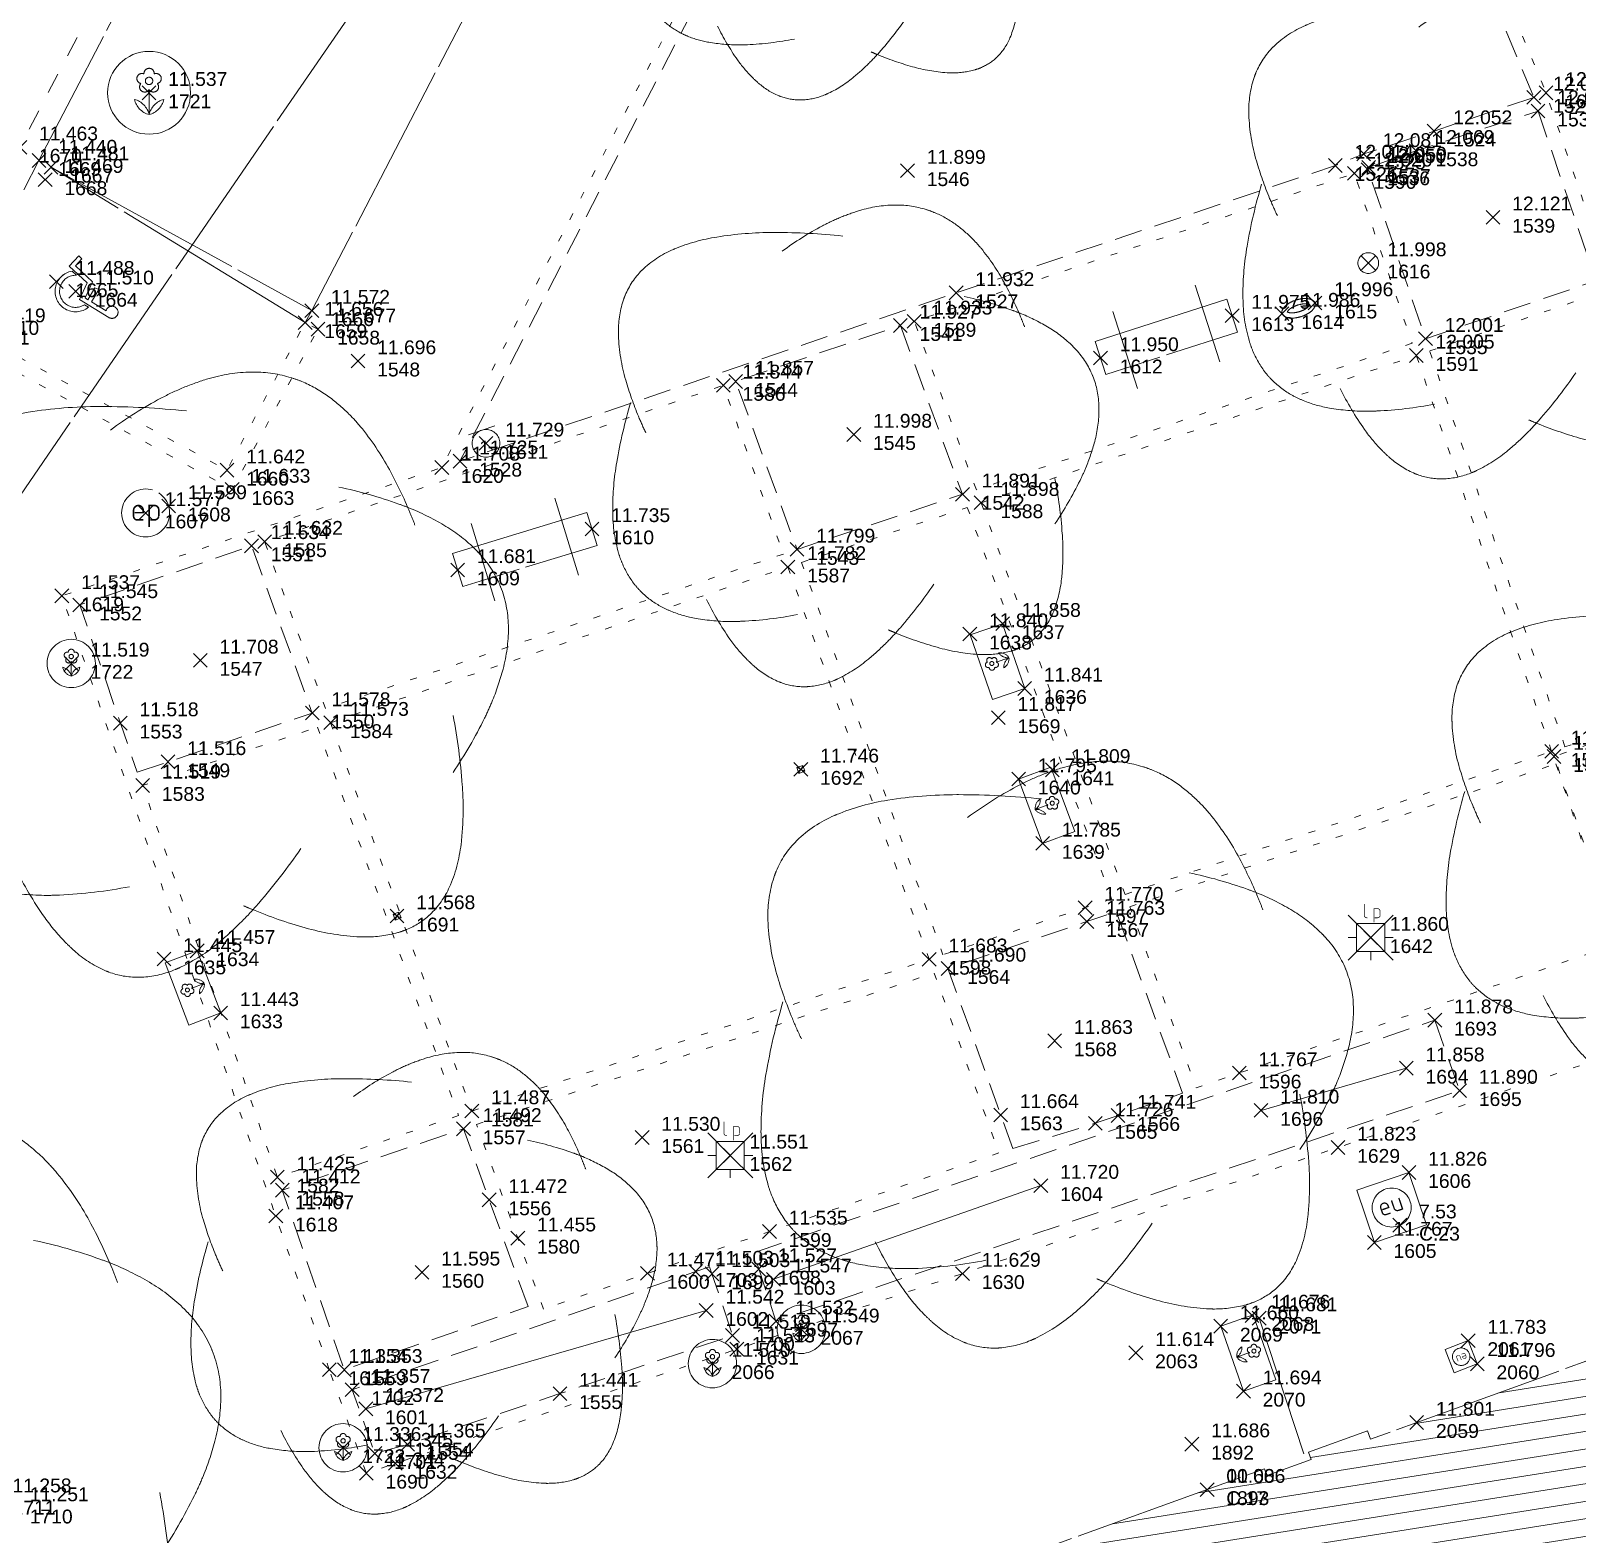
# Model space of a CAD drawing. Header units: metres. Extents: x 1223562 to 1223801, y 7191360 to 7191620.
# Drawn here: x 1223747.97 to 1223770.35, y 7191484.27 to 7191506.03 of the extents above; entities that cross this region are included whole.
import ezdxf

# ---------------------------------------------------------------- set-up
doc = ezdxf.new("R2010")
doc.units = ezdxf.units.M
doc.header["$PDMODE"] = 3
doc.header["$PDSIZE"] = 0.1
for name, pattern in [('LL_0822', [2.5, 2.5, 0]), ('LL_0824', [0.35, 0.1, -0.25]), ('LL_0829', [0.6, 0.3, -0.3]), ('Rec_Continu', [2.5, 2.5, 0]), ('RL_1105', [2.5, 2.5, 0]), ('Socle_Continu', [2.5, 2.5, 0]), ('TL_1182', [0.6, 0.4, -0.2]), ('Topo_Continu', [2.5, 2.5, 0]), ('YL_2901', [2.5, 2.5, 0])]:
    doc.linetypes.add(name, pattern=pattern)
for name, color, linetype, lineweight in [('BATIH_SCS', 201, 'Socle_Continu', 13), ('CLOTU_SCS', 212, 'Socle_Continu', 13), ('ECPUB_SCS', 30, 'Socle_Continu', 13), ('JARDI_SCS', 82, 'Socle_Continu', 13), ('MARQU_PSS', 7, 'Socle_Continu', 13), ('MOBUR_PSS', 251, 'Socle_Continu', 13), ('MOBUR_SCS', 251, 'Socle_Continu', 13), ('SIGNV_SCS', 20, 'Socle_Continu', 13), ('SIGTA_SCI', 7, 'Socle_Continu', 13), ('SIGTM_SCI', 1, 'Socle_Continu', 13), ('SIGTO_SCI', 255, 'Socle_Continu', 13), ('VOIRI_SCS', 7, 'Socle_Continu', 13)]:
    doc.layers.add(name, color=color, linetype=linetype, lineweight=lineweight)
for name, color, linetype, lineweight, true_color in [('BATIM_SCS', 7, 'Socle_Continu', 13, 0xdf7fff), ('EAUPL_SCS', 5, 'Socle_Continu', 13, 0x0000ff), ('EAUUS_SCS', 7, 'Socle_Continu', 13, 0x7f3f00), ('SIGTS_PSS', 7, 'Socle_Continu', 13, 0x9966cc)]:
    doc.layers.add(name, color=color, linetype=linetype, lineweight=lineweight, true_color=true_color)
doc.styles.get("Standard").update_dxf_attribs({"font": 'arial.ttf'})
doc.styles.add('Style_1', font='WINGDNG2.TTF')
doc.linetypes.add('SL_1143', pattern='A,0.5,0,["¢",Style_1,S=0.1,R=0,X=0.2,Y=-0.065],0.5', length=1)
doc.linetypes.add('TL_1183', pattern='A,0.5,-0.05,["ù",Style_1,S=0.254,R=180,X=0,Y=0.254],0,["ù",Style_1,S=0.254,R=0,X=-0.1,Y=-0.254]', length=0.55)

# ---------------------------------------------------------------- blocks, each defined once
blk = doc.blocks.new('TP_1203')
at = {"layer": 'JARDI_SCS', "linetype": 'Socle_Continu'}
for points in [[(0.3171, 0.1998, 0.007667), (0.3097, 0.2185, 0.026874), (0.2793, 0.282, 0.047786), (0.2363, 0.3458, 0.023985), (0.2196, 0.3641, 0.040407), (0.1879, 0.391, 0.05708), (0.1498, 0.4122, 0.021505), (0.1343, 0.4178, 0.075257), (0.0789, 0.4262, 0.004647), (0.0754, 0.4262, 0.067031), (0.0113, 0.4161, 0.025669), (-0.025, 0.4032, 0.024468), (-0.0582, 0.3875, 0.036292), (-0.1329, 0.3405)], [(-0.0204, 0.3686, 0.026081), (-0.1467, 0.3752, 0.000498), (-0.1491, 0.3752, 0.000061), (-0.1493, 0.3752, 0.039737), (-0.2542, 0.3668, 0.05935), (-0.3324, 0.3448, 0.002412), (-0.3355, 0.3435, 0.092506), (-0.393, 0.3053, 0.000753), (-0.3933, 0.305, 0.098491), (-0.4244, 0.2585, 0.011844), (-0.4269, 0.2521, 0.083514), (-0.4371, 0.1912, 0.009601), (-0.437, 0.184, 0.062383), (-0.4234, 0.101, 0.027233), (-0.3998, 0.0339, 0.012932), (-0.386, 0.003)], [(0.3734, -0.1657, 0.034341), (0.42, -0.0853, 0.016386), (0.4306, -0.0619, 0.033024), (0.4472, -0.0128, 0.065516), (0.4552, 0.0476, 0.004498), (0.4551, 0.0518, 0.088708), (0.4437, 0.1085, 0.001985), (0.4432, 0.1097, 0.087204), (0.4129, 0.1572, 0.010127), (0.4065, 0.1639, 0.060799), (0.3628, 0.1981, 0.037701), (0.3113, 0.2242, 0.012492), (0.2934, 0.231, 0.034867), (0.2046, 0.2561)], [(-0.4141, 0.0593, 0.030688), (-0.4401, -0.0515, 0.042762), (-0.4476, -0.1391, 0.002681), (-0.4475, -0.1447, 0.068057), (-0.4366, -0.2203, 0.027564), (-0.4302, -0.2384, 0.0661), (-0.4071, -0.2783, 0.02929), (-0.3949, -0.292, 0.071575), (-0.3592, -0.3187, 0.024959), (-0.3395, -0.3281, 0.055555), (-0.2929, -0.3415, 0.042997), (-0.2266, -0.3473, 0.011964), (-0.2081, -0.3468, 0.03671), (-0.1048, -0.3345)], [(0.064, -0.3627, 0.004702), (0.0762, -0.3679, 0.029397), (0.1549, -0.3952, 0.053456), (0.231, -0.4084, 0.017025), (0.2434, -0.4088, 0.067312), (0.292, -0.4022, 0.029038), (0.3048, -0.3978, 0.085197), (0.3382, -0.3767, 0.008842), (0.3415, -0.3736, 0.097758), (0.3694, -0.3319, 0.000163), (0.3695, -0.3318, 0.072483), (0.3857, -0.2677, 0.026786), (0.3883, -0.2187, 0.018833), (0.387, -0.1842, 0.02958), (0.3734, -0.0814)], [(-0.2735, -0.3064, 0.039486), (-0.23, -0.3798, 0.04359), (-0.1978, -0.4182, 0.016585), (-0.1839, -0.4312, 0.081902), (-0.1391, -0.4591, 0.006579), (-0.1351, -0.4607, 0.089308), (-0.0921, -0.4684, 0.016983), (-0.0837, -0.4681, 0.078527), (-0.037, -0.4569, 0.013117), (-0.0296, -0.4536, 0.063228), (0.0271, -0.4171, 0.02257), (0.0606, -0.3865, 0.018838), (0.0864, -0.3587, 0.027877), (0.1484, -0.2782)]]:
    blk.add_lwpolyline(points, format="xyb", dxfattribs=at)
at = {"layer": 'JARDI_SCS', "linetype": 'Socle_Continu', "flags": 9}
for tag, p in [('ID', (0.8891, 0.2461)), ('NATURE', (0.8891, -0.0752)), ('FAMILLE', (0.8891, -0.3964)), ('CALQUE', (0.8891, -0.7177)), ('PCRS', (0.8891, -1.039))]:
    blk.add_attdef(tag, p, '', height=0.2, dxfattribs=at)
blk = doc.blocks.new('YP_1521')
at = {"layer": 'SIGTO_SCI', "color": 7, "linetype": 'Socle_Continu'}
blk.add_point((0, 0), dxfattribs=at)
at = {"layer": 'SIGTA_SCI', "linetype": 'Socle_Continu'}
blk.add_attdef('ALT', (0.278, 0.099), '', height=0.2, dxfattribs=at)
at = {"layer": 'SIGTA_SCI', "linetype": 'Socle_Continu', "flags": 9}
blk.add_attdef('CALQUE_ALT', (1.69, -1.18), '', height=0.2, dxfattribs=at)
at = {"layer": 'SIGTM_SCI', "linetype": 'Socle_Continu'}
blk.add_attdef('MAT', (0.278, -0.223), '', height=0.2, dxfattribs=at)
at = {"layer": 'SIGTM_SCI', "linetype": 'Socle_Continu', "flags": 9}
blk.add_attdef('CALQUE_MAT', (1.69, -1.501), '', height=0.2, dxfattribs=at)
at = {"layer": 'SIGTO_SCI', "linetype": 'Socle_Continu', "flags": 9}
for tag, p in [('ID', (1.69, 0.105)), ('NATURE', (1.69, -0.216)), ('FAMILLE', (1.69, -0.538)), ('CALQUE', (1.69, -0.859)), ('PCRS', (1.69, -1.823))]:
    blk.add_attdef(tag, p, '', height=0.2, dxfattribs=at)
blk = doc.blocks.new('GP_0481')
at = {"layer": 'ECPUB_SCS', "linetype": 'Socle_Continu'}
for p, q in [((-0.325, 0.325), (0, 0)), ((0, 0), (0.325, 0.325)), ((0, 0), (-0.325, -0.325)), ((-0.203, 0), (-0.325, 0)), ((0.203, 0.203), (-0.203, 0.203)), ((-0.203, 0.203), (-0.203, -0.203)), ((0.325, -0.325), (0, 0)), ((0.203, 0.203), (0.203, -0.203)), ((0.203, 0), (0.325, 0)), ((-0.203, -0.203), (0.203, -0.203)), ((0, -0.203), (0, -0.325))]:
    blk.add_line(p, q, dxfattribs=at)
at = {"layer": 'ECPUB_SCS', "linetype": 'Socle_Continu', "const_width": 0.01, "flags": 128}
for points in [[(-0.092, 0.487), (-0.092, 0.321, 0.378783), (-0.059, 0.287), (-0.048, 0.287)], [(0.048, 0.22), (0.048, 0.42), (0.098, 0.42, -0.410802), (0.137, 0.381), (0.137, 0.323, -0.396178), (0.098, 0.287), (0.059, 0.287)]]:
    blk.add_lwpolyline(points, format="xyb", dxfattribs=at)
at = {"layer": 'ECPUB_SCS', "linetype": 'Socle_Continu', "flags": 9}
for tag, p in [('ID', (0.722, 0.587)), ('NATURE', (0.722, 0.266)), ('FAMILLE', (0.722, -0.055)), ('CALQUE', (0.722, -0.377)), ('PCRS', (0.722, -0.698))]:
    blk.add_attdef(tag, p, '', height=0.2, dxfattribs=at)
blk = doc.blocks.new('CP_0163')
at = {"layer": 'EAUUS_SCS', "linetype": 'Socle_Continu'}
blk.add_lwpolyline([(0, 0), (1, 0), (1, 1), (0, 1)], close=True, dxfattribs=at)
at = {"layer": 'EAUUS_SCS', "linetype": 'Socle_Continu', "const_width": 0.0235, "flags": 128}
for points in [[(0.45, 0.412), (0.362, 0.412, -0.405328), (0.31, 0.465), (0.31, 0.553, -0.999132), (0.45, 0.553), (0.45, 0.518), (0.327, 0.518)], [(0.538, 0.624), (0.538, 0.474, 0.410802), (0.6, 0.412), (0.679, 0.412), (0.679, 0.624)]]:
    blk.add_lwpolyline(points, format="xyb", dxfattribs=at)
at = {"layer": 'EAUUS_SCS', "linetype": 'Socle_Continu'}
blk.add_circle((0.5, 0.5), 0.353, dxfattribs=at)
at = {"layer": 'EAUUS_SCS', "linetype": 'Socle_Continu', "flags": 9}
for tag, p in [('ID', (1.381, 1.06)), ('NATURE', (1.381, 0.739)), ('FAMILLE', (1.381, 0.417)), ('CALQUE', (1.381, 0.096)), ('PCRS', (1.381, -0.225)), ('TYPE', (1.381, -0.546))]:
    blk.add_attdef(tag, p, '', height=0.2, dxfattribs=at)
blk = doc.blocks.new('BP_0081')
at = {"layer": 'EAUPL_SCS', "linetype": 'Socle_Continu', "const_width": 0.0333, "flags": 128}
for points in [[(-0.051, -0.144), (-0.176, -0.144, -0.424), (-0.251, -0.069), (-0.251, 0.056, -0.997785), (-0.051, 0.056), (-0.051, 0.006), (-0.226, 0.006)], [(0.073, -0.295), (0.073, 0.156), (0.186, 0.156, -0.410802), (0.273, 0.068), (0.273, -0.062, -0.396178), (0.186, -0.144), (0.098, -0.144)]]:
    blk.add_lwpolyline(points, format="xyb", dxfattribs=at)
at = {"layer": 'EAUPL_SCS', "linetype": 'Socle_Continu'}
blk.add_circle((0, 0), 0.5, dxfattribs=at)
at = {"layer": 'EAUPL_SCS', "linetype": 'Socle_Continu', "flags": 9}
for tag, p in [('ID', (0.931, 0.67)), ('NATURE', (0.931, 0.348)), ('FAMILLE', (0.931, 0.027)), ('CALQUE', (0.931, -0.294)), ('PCRS', (0.931, -0.615)), ('TYPE', (0.931, -0.937))]:
    blk.add_attdef(tag, p, '', height=0.2, dxfattribs=at)
blk = doc.blocks.new('NP_0921')
at = {"layer": 'MOBUR_SCS', "linetype": 'Socle_Continu', "flags": 128}
for points in [[(0.188, -0.438), (0.188, 0.438)], [(0.812, -0.438), (0.812, 0.438)]]:
    blk.add_lwpolyline(points, dxfattribs=at)
blk.add_lwpolyline([(0, -0.188), (0, 0.188), (1, 0.188), (1, -0.188)], close=True, dxfattribs=at)
at = {"layer": 'MOBUR_SCS', "linetype": 'Socle_Continu', "flags": 9}
for tag, p in [('ID', (1.387, 0.588)), ('NATURE', (1.387, 0.266)), ('FAMILLE', (1.387, -0.055)), ('CALQUE', (1.387, -0.376)), ('PCRS', (1.387, -0.697))]:
    blk.add_attdef(tag, p, '', height=0.2, dxfattribs=at)
blk = doc.blocks.new('HP_0569')
at = {"layer": 'SIGNV_SCS', "linetype": 'Socle_Continu'}
blk.add_line((-0.2, -0.2), (0.2, -0.2), dxfattribs=at)
blk.add_circle((0, 0), 0.2, dxfattribs=at)
at = {"layer": 'SIGNV_SCS', "linetype": 'Socle_Continu', "flags": 9}
for tag, p in [('ID', (0.713, 0.595)), ('NATURE', (0.713, 0.273)), ('FAMILLE', (0.713, -0.048)), ('CALQUE', (0.713, -0.369)), ('PCRS', (0.713, -0.69))]:
    blk.add_attdef(tag, p, '', height=0.2, dxfattribs=at)
blk = doc.blocks.new('NP_2604')
at = {"layer": 'MOBUR_PSS', "linetype": 'Topo_Continu'}
for points in [[(0, 0, 0.174705), (0.031, -0.085, 0.104203), (0.146, -0.177, 0.064948), (0.298, -0.229, 0.051099), (0.5, -0.25, 0.051099), (0.702, -0.229, 0.064948), (0.854, -0.177, 0.104203), (0.969, -0.085, 0.174705), (1, 0, 0.174705), (0.969, 0.085, 0.104203), (0.854, 0.177, 0.064948), (0.702, 0.229, 0.051099), (0.5, 0.25, 0.051099), (0.298, 0.229, 0.064948), (0.146, 0.177, 0.104203), (0.031, 0.085, 0.174705)], [(0.159, 0, 0.083919), (0.214, -0.041, 0.064948), (0.329, -0.08, 0.051099), (0.5, -0.098, 0.051099), (0.671, -0.08, 0.064948), (0.786, -0.041, 0.083918), (0.841, 0, 0.083918), (0.786, 0.041, 0.064948), (0.671, 0.08, 0.051099), (0.5, 0.098, 0.051099), (0.329, 0.08, 0.064948), (0.214, 0.041, 0.083918)]]:
    blk.add_lwpolyline(points, format="xyb", close=True, dxfattribs=at)
at = {"layer": 'MOBUR_PSS', "linetype": 'Topo_Continu', "flags": 9}
for tag, p in [('ID', (1.535, 0.463)), ('NATURE', (1.535, 0.142)), ('FAMILLE', (1.535, -0.18)), ('CALQUE', (1.535, -0.501))]:
    blk.add_attdef(tag, p, '', height=0.2, dxfattribs=at)
at = {"layer": 'MOBUR_PSS', "linetype": 'Socle_Continu', "flags": 9}
blk.add_attdef('PCRS', (1.535, -0.822), '', height=0.2, dxfattribs=at)
blk = doc.blocks.new('RP_1125')
at = {"layer": 'BATIM_SCS', "linetype": 'Socle_Continu'}
blk.add_circle((0, 0), 0.25, dxfattribs=at)
at = {"layer": 'BATIM_SCS', "linetype": 'Socle_Continu', "flags": 9}
for tag, p in [('ID', (0.772, 0.405)), ('NATURE', (0.772, 0.084)), ('CALQUE', (0.772, -0.559)), ('FAMILLE', (0.772, -0.237)), ('PCRS', (0.772, -0.88))]:
    blk.add_attdef(tag, p, '', height=0.2, dxfattribs=at)
blk = doc.blocks.new('MP_2584')
at = {"layer": 'MARQU_PSS', "linetype": 'Topo_Continu'}
blk.add_lwpolyline([(-0.011, 0.523), (-0.011, 0.278), (0.196, 0.274), (0.189, 0.211), (-0.011, 0.215), (-0.011, 0.167), (0.245, 0.138), (0.312, -0.193), (0.448, -0.165), (0.461, -0.227), (0.262, -0.267), (0.192, 0.08), (-0.074, 0.11), (-0.074, 0.608, -3.014961), (-0.011, 0.523)], format="xyb", dxfattribs=at)
blk.add_lwpolyline([(0.222, -0.196), (0.205, -0.109, -1.381984), (-0.1, 0.21), (-0.1, 0.279, 1.290671)], format="xyb", close=True, dxfattribs=at)
at = {"layer": 'MARQU_PSS', "linetype": 'Topo_Continu', "flags": 9}
for tag, p in [('ID', (0.728, 0.459)), ('NATURE', (0.728, 0.138))]:
    blk.add_attdef(tag, p, '', height=0.2, dxfattribs=at)
at = {"layer": 'MARQU_PSS', "linetype": 'Rec_Continu', "flags": 9}
for tag, p in [('FAMILLE', (0.728, -0.184)), ('CALQUE', (0.728, -0.505)), ('PCRS', (0.728, -0.826))]:
    blk.add_attdef(tag, p, '', height=0.2, dxfattribs=at)
blk = doc.blocks.new('LP_0841')
at = {"layer": 'VOIRI_SCS', "linetype": 'Socle_Continu', "flags": 128}
blk.add_lwpolyline([(0, 0), (0, 0.5), (1, 0)], dxfattribs=at)
at = {"layer": 'VOIRI_SCS', "linetype": 'Socle_Continu', "flags": 9}
for tag, p in [('ID', (1.4277, 0.5478)), ('NATURE', (1.4277, 0.2265)), ('FAMILLE', (1.4277, -0.0947)), ('CALQUE', (1.4277, -0.416)), ('PCRS', (1.4277, -0.7373))]:
    blk.add_attdef(tag, p, '', height=0.2, dxfattribs=at)
blk = doc.blocks.new('NP_2606')
at = {"layer": 'MOBUR_PSS', "linetype": 'Topo_Continu'}
blk.add_lwpolyline([(0, 0), (0.6, 0), (0.6, 0.3), (0, 0.3)], close=True, dxfattribs=at)
at = {"layer": 'MOBUR_PSS', "linetype": 'Socle_Continu', "flags": 128}
blk.add_lwpolyline([(0.3, 0.161, 1.082498), (0.339, 0.189, 1.082498), (0.324, 0.235, 1.082498), (0.276, 0.235, 1.082498), (0.261, 0.189, 1.082498), (0.3, 0.161), (0.3, 0.043)], format="xyb", dxfattribs=at)
for points in [[(0.23, 0.115, 0.278028), (0.3, 0.043, 0.278028)], [(0.3, 0.043, 0.278028), (0.37, 0.115, 0.278028)]]:
    blk.add_lwpolyline(points, format="xyb", close=True, dxfattribs=at)
at = {"layer": 'MOBUR_PSS', "linetype": 'Socle_Continu'}
blk.add_circle((0.3, 0.202), 0.0177, dxfattribs=at)
at = {"layer": 'MOBUR_PSS', "linetype": 'Topo_Continu', "flags": 9}
for tag, p in [('ID', (1.452, 0.408)), ('NATURE', (1.452, 0.087)), ('FAMILLE', (1.452, -0.234)), ('CALQUE', (1.452, -0.556))]:
    blk.add_attdef(tag, p, '', height=0.2, dxfattribs=at)
at = {"layer": 'MOBUR_PSS', "linetype": 'Socle_Continu', "flags": 9}
blk.add_attdef('PCRS', (1.452, -0.877), '', height=0.2, dxfattribs=at)
blk = doc.blocks.new('NP_2601')
at = {"layer": 'MOBUR_PSS', "linetype": 'Topo_Continu'}
for p, q in [((-0.1, 0.1), (0.1, -0.1)), ((0.1, 0.1), (-0.1, -0.1))]:
    blk.add_line(p, q, dxfattribs=at)
blk.add_lwpolyline([(-0.1, 0.1), (0.1, 0.1), (0.1, -0.1), (-0.1, -0.1)], close=True, dxfattribs=at)
for tag, p, flags in [('ID', (0.587, 0.389), 9), ('NATURE', (0.587, 0.068), 9), ('CALQUE', (0.587, -0.574), 9), ('FAMILLE', (0.587, -0.253), 9), ('HAUTEUR', (0.587, -0.896), 1)]:
    blk.add_attdef(tag, p, '', height=0.2, dxfattribs=dict(at, flags=flags))
at = {"layer": 'MOBUR_PSS', "linetype": 'Socle_Continu', "flags": 9}
blk.add_attdef('PCRS', (0.587, -1.217), '', height=0.2, dxfattribs=at)
blk = doc.blocks.new('NP_2607')
at = {"layer": 'MOBUR_PSS', "linetype": 'Socle_Continu', "flags": 128}
blk.add_lwpolyline([(0, 0.023, 1.082498), (0.06, 0.067, 1.082498), (0.037, 0.137, 1.082498), (-0.037, 0.137, 1.082498), (-0.06, 0.067, 1.082498), (0, 0.023), (0, -0.158)], format="xyb", dxfattribs=at)
for points in [[(-0.106, -0.048, 0.278028), (0, -0.158, 0.278028)], [(0, -0.158, 0.278028), (0.107, -0.048, 0.278028)]]:
    blk.add_lwpolyline(points, format="xyb", close=True, dxfattribs=at)
at = {"layer": 'MOBUR_PSS', "linetype": 'Topo_Continu'}
blk.add_circle((0, 0), 0.3, dxfattribs=at)
at = {"layer": 'MOBUR_PSS', "linetype": 'Socle_Continu'}
blk.add_circle((0, 0.086), 0.027, dxfattribs=at)
at = {"layer": 'MOBUR_PSS', "linetype": 'Topo_Continu', "flags": 9}
for tag, p in [('ID', (1.099, 0.147)), ('NATURE', (1.099, -0.175)), ('FAMILLE', (1.099, -0.496)), ('CALQUE', (1.099, -0.817))]:
    blk.add_attdef(tag, p, '', height=0.2, dxfattribs=at)
at = {"layer": 'MOBUR_PSS', "linetype": 'Socle_Continu', "flags": 9}
blk.add_attdef('PCRS', (1.099, -1.138), '', height=0.2, dxfattribs=at)

msp = doc.modelspace()

# ---------------------------------------------------------------- hatches: boundary and pattern name
at = {"layer": 'BATIH_SCS', "linetype": 'Socle_Continu'}
h = msp.add_hatch(dxfattribs=at)
h.set_pattern_fill('RL_1107', color=256, angle=324, pattern_type=2)
h.set_pattern_definition([(9, (0, 0), (-0.03910861626, 0.246922085149), [])])
h.paths.add_polyline_path([(1223734.774, 7191458.11), (1223737.57, 7191460.468), (1223738.179, 7191460.991), (1223741.047, 7191463.032), (1223741.806, 7191463.43), (1223744.902, 7191465.188), (1223746.432, 7191466.015), (1223746.502, 7191466.045), (1223747.824, 7191466.636), (1223750.884, 7191468.054), (1223748.434, 7191474.756), (1223748.165, 7191475.484), (1223748.281, 7191475.526), (1223751.777, 7191476.792), (1223754.931, 7191477.924), (1223754.885, 7191478.05), (1223760.818, 7191480.183), (1223761.947, 7191480.614), (1223764.032, 7191481.369), (1223764.066, 7191481.273), (1223765.561, 7191481.815), (1223769.056, 7191483.061), (1223773.425, 7191484.644), (1223774.643, 7191485.075), (1223778.453, 7191486.464), (1223777.426, 7191489.283), (1223773.629, 7191487.899), (1223772.414, 7191487.469), (1223768.034, 7191485.881), (1223767.366, 7191485.639), (1223767.322, 7191485.761), (1223766.466, 7191485.451), (1223766.504, 7191485.348), (1223765.864, 7191485.116), (1223765.83, 7191485.21), (1223764.999, 7191484.909), (1223760.9, 7191483.426), (1223759.774, 7191482.996), (1223753.801, 7191480.848), (1223751.033, 7191479.829), (1223751.071, 7191479.726), (1223750.957, 7191479.685), (1223750.9, 7191479.842), (1223750.782, 7191479.8), (1223749.847, 7191479.464), (1223749.904, 7191479.304), (1223749.94, 7191479.205), (1223749.904, 7191479.304), (1223747.263, 7191478.348), (1223744.312, 7191477.287), (1223744.471, 7191476.835), (1223745.617, 7191473.722), (1223747.119, 7191469.616), (1223746.581, 7191469.366), (1223745.31, 7191468.798), (1223745.135, 7191468.725), (1223743.448, 7191467.812), (1223740.344, 7191466.049), (1223740.343, 7191466.05), (1223739.497, 7191465.606), (1223739.411, 7191465.55), (1223736.329, 7191463.357), (1223735.626, 7191462.753), (1223732.761, 7191460.337), (1223732.069, 7191459.667), (1223729.39, 7191457.078), (1223728.664, 7191456.399), (1223727.217, 7191454.748), (1223726.804, 7191454.242), (1223725.113, 7191451.913), (1223725.062, 7191451.944), (1223724.339, 7191450.834, 0.014624), (1223723.451, 7191449.516, 0.01629), (1223722.554, 7191447.99), (1223721.85, 7191446.726), (1223721.08, 7191445.259), (1223720.409, 7191443.969), (1223719.859, 7191442.869), (1223719.239, 7191441.685), (1223719.239, 7191441.686), (1223718.761, 7191440.858), (1223717.859, 7191439.088), (1223716.812, 7191437.09), (1223715.887, 7191435.293), (1223715.675, 7191434.911), (1223714.504, 7191432.68), (1223714.106, 7191431.934), (1223716.64, 7191430.518), (1223717.15, 7191430.233), (1223717.12, 7191430.179), (1223721.513, 7191427.684), (1223722.195, 7191427.297), (1223722.452, 7191427.162), (1223722.733, 7191427.005), (1223727.812, 7191424.096), (1223727.846, 7191424.157), (1223728.029, 7191424.052), (1223728.048, 7191424.087), (1223728.9, 7191423.572), (1223729.743, 7191423.046), (1223729.905, 7191422.946), (1223729.889, 7191422.92), (1223732.78, 7191421.284), (1223735.413, 7191419.743), (1223736.903, 7191422.347), (1223718.126, 7191433.125), (1223718.316, 7191433.487), (1223718.534, 7191433.88), (1223719.474, 7191435.707), (1223720.524, 7191437.711), (1223721.398, 7191439.426), (1223721.877, 7191440.256), (1223722.53, 7191441.502), (1223723.081, 7191442.606), (1223723.739, 7191443.87), (1223724.489, 7191445.3), (1223725.182, 7191446.543, -0.016433), (1223725.986, 7191447.913, -0.015305), (1223726.815, 7191449.138), (1223726.886, 7191449.248), (1223729.181, 7191452.411), (1223729.507, 7191452.81), (1223730.823, 7191454.31), (1223731.457, 7191454.905), (1223734.155, 7191457.51)])
h.paths.add_polyline_path([(1223732.43, 7191459.9), (1223732.516, 7191459.984), (1223732.531, 7191459.882)], flags=16)
h.paths.add_polyline_path([(1223729.131, 7191456.718), (1223729.145, 7191456.613), (1223729.04, 7191456.633)], flags=16)
h.paths.add_polyline_path([(1223735.986, 7191462.956), (1223736.074, 7191463.032), (1223736.082, 7191462.934)], flags=16)
h.paths.add_polyline_path([(1223724.888, 7191451.282), (1223724.93, 7191451.187), (1223724.826, 7191451.185)], flags=16)
h.paths.add_polyline_path([(1223739.918, 7191465.73), (1223740.027, 7191465.787), (1223740.013, 7191465.682)], flags=16)
h.paths.add_polyline_path([(1223745.901, 7191468.968), (1223746.06, 7191469.039), (1223746.016, 7191468.925)], flags=16)
h.paths.add_polyline_path([(1223719.668, 7191442.319), (1223719.706, 7191442.206), (1223719.592, 7191442.173)], flags=16)
h.paths.add_polyline_path([(1223716.525, 7191436.243), (1223716.585, 7191436.07), (1223716.409, 7191436.019)], flags=16)
h.paths.add_polyline_path([(1223750.285, 7191479.53), (1223750.402, 7191479.572), (1223750.373, 7191479.47)], flags=16)
h.paths.add_polyline_path([(1223752.865, 7191480.362), (1223753.083, 7191480.442), (1223753.02, 7191480.277)], flags=16)
h.paths.add_polyline_path([(1223721.939, 7191427.64), (1223721.939, 7191427.541), (1223721.854, 7191427.589)], flags=16)
h.paths.add_polyline_path([(1223729.413, 7191423.456), (1223729.42, 7191423.35), (1223729.314, 7191423.415)], flags=16)
h.paths.add_polyline_path([(1223760.298, 7191483.104), (1223760.438, 7191483.158), (1223760.399, 7191483.05)], flags=16)
h.paths.add_polyline_path([(1223771.667, 7191487.085), (1223771.841, 7191487.148), (1223771.79, 7191487.017)], flags=16)
h.paths.add_polyline_path([(1223774.047, 7191487.978), (1223774.16, 7191488.019), (1223774.127, 7191487.934)], flags=16)

# ---------------------------------------------------------------- linework, layer by layer
at = {"layer": 'BATIM_SCS', "linetype": 'RL_1105', "flags": 128}
msp.add_lwpolyline([(1223777.426, 7191489.283), (1223773.629, 7191487.899), (1223772.414, 7191487.469), (1223768.034, 7191485.881), (1223767.366, 7191485.639), (1223767.322, 7191485.761), (1223766.466, 7191485.451), (1223766.504, 7191485.348), (1223765.864, 7191485.116), (1223765.83, 7191485.21), (1223764.999, 7191484.909), (1223760.9, 7191483.426), (1223759.774, 7191482.996), (1223753.801, 7191480.848), (1223751.033, 7191479.829), (1223751.071, 7191479.726), (1223750.957, 7191479.685), (1223750.9, 7191479.842), (1223750.782, 7191479.8), (1223749.847, 7191479.464), (1223749.904, 7191479.304), (1223747.263, 7191478.348), (1223744.312, 7191477.287), (1223744.471, 7191476.835), (1223745.617, 7191473.722), (1223747.119, 7191469.616), (1223746.581, 7191469.366), (1223745.31, 7191468.798), (1223745.135, 7191468.725), (1223743.448, 7191467.812), (1223740.369, 7191466.063), (1223739.497, 7191465.606), (1223739.411, 7191465.55), (1223736.329, 7191463.357), (1223735.626, 7191462.753), (1223732.761, 7191460.337), (1223732.069, 7191459.667), (1223729.39, 7191457.078), (1223728.664, 7191456.399), (1223727.217, 7191454.748), (1223726.804, 7191454.242), (1223725.113, 7191451.913), (1223725.062, 7191451.944), (1223724.339, 7191450.834, 0.014624), (1223723.451, 7191449.516, 0.01629), (1223722.554, 7191447.99), (1223721.85, 7191446.726), (1223721.08, 7191445.259), (1223720.409, 7191443.969), (1223719.859, 7191442.869), (1223719.248, 7191441.703), (1223718.761, 7191440.858), (1223717.859, 7191439.088), (1223716.812, 7191437.09), (1223715.887, 7191435.293), (1223715.675, 7191434.911), (1223714.504, 7191432.68), (1223714.106, 7191431.934), (1223716.64, 7191430.518), (1223717.15, 7191430.233), (1223717.12, 7191430.179), (1223721.513, 7191427.684), (1223722.195, 7191427.297), (1223722.452, 7191427.162), (1223722.733, 7191427.005), (1223727.812, 7191424.096), (1223727.846, 7191424.157), (1223728.029, 7191424.052), (1223728.048, 7191424.087), (1223728.9, 7191423.572), (1223729.743, 7191423.046), (1223729.905, 7191422.946), (1223729.889, 7191422.92), (1223732.78, 7191421.284), (1223735.413, 7191419.743)], format="xyb", dxfattribs=at)
at = {"layer": 'CLOTU_SCS', "linetype": 'SL_1143'}
msp.add_lwpolyline([(1223765.753, 7191487.393), (1223766.4, 7191485.43)], dxfattribs=at)
at = {"layer": 'JARDI_SCS', "linetype": 'TL_1182', "flags": 128}
for points in [[(1223769.729, 7191505.071), (1223768.284, 7191504.583), (1223767.266, 7191504.253), (1223766.856, 7191504.085), (1223761.365, 7191502.24), (1223754.182, 7191499.803), (1223757.894, 7191506.989), (1223762.392, 7191515.668), (1223764.914, 7191516.736), (1223767.197, 7191511.138)], [(1223769.79, 7191504.874), (1223770.627, 7191502.416), (1223768.16, 7191501.576), (1223767.327, 7191504.023), (1223767.337, 7191504.056), (1223768.026, 7191504.298)], [(1223760.559, 7191501.768), (1223761.457, 7191499.323), (1223759.062, 7191498.525), (1223758.175, 7191500.957)]]:
    msp.add_lwpolyline(points, close=True, dxfattribs=at)
for points in [[(1223749.511, 7191495.297), (1223749.956, 7191495.448), (1223752.044, 7191496.156), (1223751.165, 7191498.576), (1223748.68, 7191497.721), (1223749.266, 7191496.01), (1223749.511, 7191495.297)], [(1223762.186, 7191489.849), (1223761.247, 7191492.456), (1223763.258, 7191493.136), (1223763.684, 7191493.28), (1223764.644, 7191490.651)], [(1223768.295, 7191491.707), (1223768.654, 7191490.688), (1223758.757, 7191487.349), (1223758.43, 7191488.339), (1223768.295, 7191491.707)], [(1223762.186, 7191489.849), (1223763.38, 7191490.214), (1223764.644, 7191490.651)], [(1223755.168, 7191487.56), (1223754.233, 7191490.134), (1223751.61, 7191489.246), (1223752.508, 7191486.645), (1223755.168, 7191487.56)], [(1223757.797, 7191488.138), (1223757.831, 7191488.034), (1223758.129, 7191487.142), (1223755.63, 7191486.3), (1223753.422, 7191485.565), (1223752.95, 7191485.432), (1223752.622, 7191486.357), (1223757.595, 7191488.068), (1223757.797, 7191488.138)]]:
    msp.add_lwpolyline(points, dxfattribs=at)
at = {"layer": 'JARDI_SCS', "linetype": 'TL_1183', "flags": 128}
for points in [[(1223767.883, 7191491.012), (1223765.78, 7191490.401)], [(1223758.722, 7191487.955), (1223762.592, 7191489.312)], [(1223752.819, 7191486.08), (1223757.747, 7191487.504)]]:
    msp.add_lwpolyline(points, dxfattribs=at)
at = {"layer": 'SIGTS_PSS', "linetype": 'YL_2901', "flags": 128}
msp.add_lwpolyline([(1223754.624, 7191615.542), (1223774.768, 7191564.41), (1223759.899, 7191516.921), (1223739.481, 7191487.157), (1223712.27, 7191430.488), (1223666.985, 7191365.329), (1223604.313, 7191397.356), (1223562.746, 7191366.34)], dxfattribs=at)
at = {"layer": 'VOIRI_SCS', "linetype": 'LL_0829', "flags": 128}
msp.add_lwpolyline([(1223773.531, 7191506.827, -0.005775), (1223771.08, 7191512.627, -0.005427), (1223768.901, 7191518.127, 0.00064), (1223766.56, 7191524.203), (1223765.874, 7191526.009), (1223765.747, 7191526.285), (1223765.673, 7191526.414), (1223765.61, 7191526.502), (1223765.585, 7191526.534), (1223765.483, 7191526.641), (1223765.368, 7191526.739), (1223765.119, 7191526.913), (1223764.612, 7191527.211), (1223764.017, 7191527.483), (1223763.269, 7191527.824, 0.089115), (1223761.86, 7191528.036, 0.157897), (1223760.257, 7191527.465, 0.109364), (1223759.133, 7191526.126), (1223755.556, 7191519.257), (1223753.176, 7191514.7), (1223752.223, 7191512.822), (1223751.117, 7191510.699), (1223747.81, 7191504.349), (1223746.535, 7191501.87), (1223745.252, 7191499.378), (1223745.082, 7191499.037), (1223745.178, 7191498.99), (1223745.212, 7191499.026), (1223745.381, 7191498.952)], format="xyb", dxfattribs=at)
at = {"layer": 'VOIRI_SCS', "linetype": 'LL_0822', "flags": 128}
for points in [[(1223759.798, 7191516.97), (1223759.396, 7191516.165), (1223756.485, 7191510.543), (1223756.386, 7191510.37), (1223755.466, 7191508.592), (1223755.382, 7191508.437), (1223755.381, 7191508.421), (1223752.037, 7191501.983), (1223748.263, 7191504.061)], [(1223751.417, 7191510.567), (1223748.088, 7191504.157), (1223746.83, 7191501.751), (1223745.381, 7191498.952), (1223742.086, 7191492.466), (1223738.867, 7191486.237)]]:
    msp.add_lwpolyline(points, dxfattribs=at)
at = {"layer": 'VOIRI_SCS', "linetype": 'LL_0824', "flags": 128}
for points in [[(1223752.291, 7191486.646), (1223751.516, 7191488.871), (1223748.419, 7191497.852), (1223753.919, 7191499.712), (1223757.763, 7191507.156), (1223762.246, 7191515.831), (1223765.026, 7191516.994), (1223767.433, 7191511.094), (1223769.906, 7191505.137), (1223770.878, 7191502.302), (1223772.852, 7191496.572), (1223774.329, 7191492.378), (1223766.893, 7191489.865), (1223761.458, 7191488.038), (1223758.19, 7191486.943), (1223753.246, 7191485.29), (1223752.828, 7191485.147)], [(1223752.126, 7191501.714), (1223751.941, 7191501.809), (1223750.809, 7191499.672), (1223747.052, 7191501.715), (1223746.958, 7191501.533), (1223750.885, 7191499.392)], [(1223772.845, 7191496.512), (1223770.022, 7191495.526), (1223771.003, 7191492.682), (1223773.832, 7191493.667)]]:
    msp.add_lwpolyline(points, close=True, dxfattribs=at)
for points in [[(1223761.658, 7191499.39), (1223760.758, 7191501.828), (1223767.13, 7191503.97), (1223767.967, 7191501.511)], [(1223768.221, 7191501.4), (1223770.685, 7191502.238), (1223772.668, 7191496.508), (1223770.179, 7191495.666)], [(1223767.967, 7191501.511), (1223761.658, 7191499.39)], [(1223761.728, 7191499.201), (1223768.028, 7191501.334)], [(1223769.986, 7191495.6), (1223768.028, 7191501.334)], [(1223770.179, 7191495.666), (1223768.221, 7191501.4)], [(1223752.236, 7191496.22), (1223751.355, 7191498.638), (1223757.996, 7191500.901), (1223758.864, 7191498.458)], [(1223759.129, 7191498.337), (1223761.527, 7191499.134)], [(1223761.527, 7191499.134), (1223763.616, 7191493.465)], [(1223761.728, 7191499.201), (1223763.812, 7191493.53)], [(1223758.864, 7191498.458), (1223752.236, 7191496.22)], [(1223752.31, 7191496.016), (1223758.93, 7191498.271)], [(1223758.93, 7191498.271), (1223760.976, 7191492.59)], [(1223759.129, 7191498.337), (1223761.175, 7191492.656)], [(1223754.163, 7191490.327), (1223751.538, 7191489.434), (1223749.589, 7191495.107), (1223752.118, 7191495.951)], [(1223752.118, 7191495.951), (1223754.163, 7191490.327)], [(1223752.31, 7191496.016), (1223754.354, 7191490.392)], [(1223763.812, 7191493.53), (1223769.986, 7191495.6)], [(1223770.047, 7191495.42), (1223770.932, 7191492.811), (1223765.465, 7191490.942), (1223764.841, 7191490.728), (1223763.878, 7191493.351)], [(1223763.878, 7191493.351), (1223770.047, 7191495.42)], [(1223763.616, 7191493.465), (1223763.233, 7191493.338), (1223761.175, 7191492.656)], [(1223754.354, 7191490.392), (1223760.976, 7191492.59)], [(1223754.424, 7191490.198), (1223761.048, 7191492.39)], [(1223761.048, 7191492.39), (1223761.985, 7191489.787)], [(1223755.391, 7191487.525), (1223754.424, 7191490.198)], [(1223761.985, 7191489.787), (1223758.663, 7191488.648), (1223755.391, 7191487.525)]]:
    msp.add_lwpolyline(points, dxfattribs=at)

# ---------------------------------------------------------------- block references
at = {"layer": 'BATIM_SCS', "linetype": 'Socle_Continu', "xscale": 0.5999999991797056, "yscale": 0.5999999991797056, "zscale": 0.5999999991797056}
msp.add_blockref('RP_1125', (1223767.332, 7191502.672), dxfattribs=at)
at = {"layer": 'EAUPL_SCS', "linetype": 'Socle_Continu', "xscale": 0.6946971791848048, "yscale": 0.6946971791848048}
msp.add_blockref('BP_0081', (1223749.632, 7191499.053), dxfattribs=at)
at = {"layer": 'EAUUS_SCS', "linetype": 'Socle_Continu', "xscale": 0.7988220019516098, "yscale": 0.7988220019516098, "rotation": 18.64498038429726}
msp.add_blockref('CP_0163', (1223767.42, 7191488.488), dxfattribs=at)
at = {"layer": 'EAUUS_SCS', "linetype": 'Socle_Continu', "xscale": 0.3593652382704587, "yscale": 0.3593652382704587, "zscale": 0.3593652382704587, "rotation": 201.2645884950843}
msp.add_blockref('CP_0163', (1223768.779, 7191487.067), dxfattribs=at)
at = {"layer": 'ECPUB_SCS', "linetype": 'Socle_Continu'}
for p in [(1223767.367, 7191492.903), (1223758.096, 7191489.749)]:
    msp.add_blockref('GP_0481', p, dxfattribs=at)
at = {"layer": 'JARDI_SCS', "linetype": 'Socle_Continu'}
for p, xscale, yscale in [((1223759.713, 7191508.117), 6.581880983798407, 6.581880983798407), ((1223769.138, 7191503.335), 8.089130212308142, 8.089130212308142), ((1223759.884, 7191500.189), 7.798175426380318, 7.798175426380318), ((1223750.424, 7191496.918), 9.798289198680562, 9.798289198680562), ((1223772.074, 7191494.541), 8.076834822490973, 8.076834822490973), ((1223762.793, 7191491.409), 9.500834053797968, 9.500834053797968), ((1223753.633, 7191488.056), 7.474324883656188, 7.474324883656188), ((1223745.797, 7191485.749), 10.81662887310342, 10.81662887310342)]:
    msp.add_blockref('TP_1203', p, dxfattribs=dict(at, xscale=xscale, yscale=yscale))
at = {"layer": 'MARQU_PSS', "linetype": 'Socle_Continu', "yscale": -1, "rotation": 58.63954919349405}
msp.add_blockref('MP_2584', (1223748.618, 7191502.263), dxfattribs=at)
at = {"layer": 'MOBUR_PSS', "linetype": 'Socle_Continu'}
for p, xscale, yscale, zscale in [((1223749.682, 7191505.138), 1.99999999789992, 1.99999999789992, 1.99999999789992), ((1223748.555, 7191496.874), 1.16666666637125, 1.16666666637125, 1.16666666637125), ((1223759.125, 7191487.231), 1.16666666637125, 1.16666666637125, 1.16666666637125), ((1223757.838, 7191486.734), 1.16666666637125, 1.16666666637125, 1.16666666637125), ((1223752.491, 7191485.516), 1.16666666637125, 1.16666666637125, 1.16666666637125)]:
    msp.add_blockref('NP_2607', p, dxfattribs=dict(at, xscale=xscale, yscale=yscale, zscale=zscale))
at = {"layer": 'MOBUR_PSS', "linetype": 'Socle_Continu', "xscale": 0.5018031266631813, "yscale": -0.5018031266631813, "rotation": 17.6964356208796}
msp.add_blockref('NP_2604', (1223766.084, 7191501.94), dxfattribs=at)
at = {"layer": 'MOBUR_PSS', "linetype": 'Socle_Continu'}
for name, p, xscale, yscale, zscale, rotation in [('NP_2606', (1223762.358, 7191496.512), 1.649288295903841, 1.649288295903841, 1.649288295903841, 108.8779132654598), ('NP_2601', (1223759.117, 7191495.34), 0.45, 0.45, 0.45, 289.8048402807569), ('NP_2606', (1223762.27, 7191495.2), 1.658321917094492, 1.658321917094492, 1.658321917094492, 290.4374936547933), ('NP_2601', (1223753.272, 7191493.216), 0.45, 0.45, 0.45, 289.8048402807569), ('NP_2606', (1223750.719, 7191491.813), 1.605695003322128, 1.6493, 1.605695003322128, 110.7931240224578), ('NP_2606', (1223765.196, 7191487.276), 1.661331472882933, 1.661331472882933, 1.661331472882933, 289.2613085143207)]:
    msp.add_blockref(name, p, dxfattribs=dict(at, xscale=xscale, yscale=yscale, zscale=zscale, rotation=rotation))
at = {"layer": 'MOBUR_SCS', "linetype": 'Socle_Continu', "xscale": 2.001932522169492, "yscale": 1.3333, "rotation": 17.86474803715173}
msp.add_blockref('NP_0921', (1223763.456, 7191501.297), dxfattribs=at)
at = {"layer": 'MOBUR_SCS', "linetype": 'Socle_Continu', "xscale": 2.0319, "yscale": 1.333333334039035, "zscale": 0.6562003552749388, "rotation": 16.97803401776043}
msp.add_blockref('NP_0921', (1223754.15, 7191498.228), dxfattribs=at)
at = {"layer": 'SIGNV_SCS', "linetype": 'Socle_Continu', "rotation": 198.735498226469}
msp.add_blockref('HP_0569', (1223754.56, 7191500.061), dxfattribs=at)
at = {"layer": 'SIGTO_SCI', "linetype": 'Socle_Continu'}
for p, values in [((1223749.682, 7191505.138), {'ALT': '11.537', 'MAT': '1721'}), ((1223769.729, 7191505.071), {'ALT': '12.069', 'MAT': '1523'}), ((1223769.906, 7191505.137), {'ALT': '12.045', 'MAT': '1625'}), ((1223769.79, 7191504.874), {'ALT': '12.072', 'MAT': '1533'}), ((1223768.284, 7191504.583), {'ALT': '12.052', 'MAT': '1524'}), ((1223747.81, 7191504.349), {'ALT': '11.463', 'MAT': '1670'}), ((1223748.088, 7191504.157), {'ALT': '11.440', 'MAT': '1669'}), ((1223767.266, 7191504.253), {'ALT': '12.081', 'MAT': '1525'}), ((1223768.026, 7191504.298), {'ALT': '12.069', 'MAT': '1538'}), ((1223748.263, 7191504.061), {'ALT': '11.481', 'MAT': '1667'}), ((1223760.662, 7191504.01), {'ALT': '11.899', 'MAT': '1546'}), ((1223766.856, 7191504.085), {'ALT': '12.014', 'MAT': '1526'}), ((1223767.13, 7191503.97), {'ALT': '12.020', 'MAT': '1590'}), ((1223767.327, 7191504.023), {'ALT': '12.050', 'MAT': '1536'}), ((1223767.337, 7191504.056), {'ALT': '12.059', 'MAT': '1537'}), ((1223748.178, 7191503.879), {'ALT': '11.469', 'MAT': '1668'}), ((1223769.138, 7191503.335), {'ALT': '12.121', 'MAT': '1539'}), ((1223767.332, 7191502.672), {'ALT': '11.998', 'MAT': '1616'}), ((1223748.338, 7191502.402), {'ALT': '11.488', 'MAT': '1665'}), ((1223748.618, 7191502.263), {'ALT': '11.510', 'MAT': '1664'}), ((1223761.365, 7191502.24), {'ALT': '11.932', 'MAT': '1527'}), ((1223752.037, 7191501.983), {'ALT': '11.572', 'MAT': '1666'}), ((1223765.361, 7191501.911), {'ALT': '11.975', 'MAT': '1613'}), ((1223766.084, 7191501.94), {'ALT': '11.986', 'MAT': '1614'}), ((1223766.562, 7191502.093), {'ALT': '11.996', 'MAT': '1615'}), ((1223747.052, 7191501.715), {'ALT': '11.419', 'MAT': '1661'}), ((1223751.941, 7191501.809), {'ALT': '11.656', 'MAT': '1659'}), ((1223752.126, 7191501.714), {'ALT': '11.677', 'MAT': '1658'}), ((1223760.559, 7191501.768), {'ALT': '11.927', 'MAT': '1541'}), ((1223760.758, 7191501.828), {'ALT': '11.933', 'MAT': '1589'}), ((1223746.958, 7191501.533), {'ALT': '11.410', 'MAT': '1662'}), ((1223768.16, 7191501.576), {'ALT': '12.001', 'MAT': '1535'}), ((1223752.706, 7191501.253), {'ALT': '11.696', 'MAT': '1548'}), ((1223763.456, 7191501.297), {'ALT': '11.950', 'MAT': '1612'}), ((1223768.028, 7191501.334), {'ALT': '12.005', 'MAT': '1591'}), ((1223757.996, 7191500.901), {'ALT': '11.844', 'MAT': '1586'}), ((1223758.175, 7191500.957), {'ALT': '11.857', 'MAT': '1544'}), ((1223759.884, 7191500.189), {'ALT': '11.998', 'MAT': '1545'}), ((1223754.56, 7191500.061), {'ALT': '11.729', 'MAT': '1611'}), ((1223750.809, 7191499.672), {'ALT': '11.642', 'MAT': '1660'}), ((1223753.919, 7191499.712), {'ALT': '11.708', 'MAT': '1620'}), ((1223754.182, 7191499.803), {'ALT': '11.725', 'MAT': '1528'}), ((1223750.885, 7191499.392), {'ALT': '11.633', 'MAT': '1663'}), ((1223761.457, 7191499.323), {'ALT': '11.891', 'MAT': '1542'}), ((1223761.728, 7191499.201), {'ALT': '11.898', 'MAT': '1588'}), ((1223749.632, 7191499.053), {'ALT': '11.577', 'MAT': '1607'}), ((1223749.965, 7191499.154), {'ALT': '11.599', 'MAT': '1608'}), ((1223756.093, 7191498.822), {'ALT': '11.735', 'MAT': '1610'}), ((1223751.165, 7191498.576), {'ALT': '11.634', 'MAT': '1551'}), ((1223751.355, 7191498.638), {'ALT': '11.632', 'MAT': '1585'}), ((1223759.062, 7191498.525), {'ALT': '11.799', 'MAT': '1543'}), ((1223754.15, 7191498.228), {'ALT': '11.681', 'MAT': '1609'}), ((1223758.93, 7191498.271), {'ALT': '11.782', 'MAT': '1587'}), ((1223748.419, 7191497.852), {'ALT': '11.537', 'MAT': '1619'}), ((1223748.68, 7191497.721), {'ALT': '11.545', 'MAT': '1552'}), ((1223762.038, 7191497.449), {'ALT': '11.858', 'MAT': '1637'}), ((1223761.564, 7191497.3), {'ALT': '11.840', 'MAT': '1638'}), ((1223748.555, 7191496.874), {'ALT': '11.519', 'MAT': '1722'}), ((1223750.424, 7191496.918), {'ALT': '11.708', 'MAT': '1547'}), ((1223762.358, 7191496.512), {'ALT': '11.841', 'MAT': '1636'}), ((1223752.044, 7191496.156), {'ALT': '11.578', 'MAT': '1550'}), ((1223761.976, 7191496.088), {'ALT': '11.817', 'MAT': '1569'}), ((1223749.266, 7191496.01), {'ALT': '11.518', 'MAT': '1553'}), ((1223752.31, 7191496.016), {'ALT': '11.573', 'MAT': '1584'}), ((1223749.956, 7191495.448), {'ALT': '11.516', 'MAT': '1549'}), ((1223769.986, 7191495.6), {'ALT': '11.985', 'MAT': '1594'}), ((1223770.022, 7191495.526), {'ALT': '11.989', 'MAT': '1571'}), ((1223759.117, 7191495.34), {'ALT': '11.746', 'MAT': '1692'}), ((1223762.27, 7191495.2), {'ALT': '11.795', 'MAT': '1640'}), ((1223762.757, 7191495.333), {'ALT': '11.809', 'MAT': '1641'}), ((1223749.589, 7191495.107), {'ALT': '11.519', 'MAT': '1583'}), ((1223762.618, 7191494.268), {'ALT': '11.785', 'MAT': '1639'}), ((1223753.272, 7191493.216), {'ALT': '11.568', 'MAT': '1691'}), ((1223763.233, 7191493.338), {'ALT': '11.770', 'MAT': '1597'}), ((1223763.258, 7191493.136), {'ALT': '11.763', 'MAT': '1567'}), ((1223750.377, 7191492.713), {'ALT': '11.457', 'MAT': '1634'}), ((1223767.367, 7191492.903), {'ALT': '11.860', 'MAT': '1642'}), ((1223749.897, 7191492.595), {'ALT': '11.445', 'MAT': '1635'}), ((1223760.976, 7191492.59), {'ALT': '11.683', 'MAT': '1598'}), ((1223761.247, 7191492.456), {'ALT': '11.690', 'MAT': '1564'}), ((1223750.719, 7191491.813), {'ALT': '11.443', 'MAT': '1633'}), ((1223768.295, 7191491.707), {'ALT': '11.878', 'MAT': '1693'}), ((1223762.793, 7191491.409), {'ALT': '11.863', 'MAT': '1568'}), ((1223765.465, 7191490.942), {'ALT': '11.767', 'MAT': '1596'}), ((1223767.883, 7191491.012), {'ALT': '11.858', 'MAT': '1694'}), ((1223768.654, 7191490.688), {'ALT': '11.890', 'MAT': '1695'}), ((1223754.354, 7191490.392), {'ALT': '11.487', 'MAT': '1581'}), ((1223762.01, 7191490.336), {'ALT': '11.664', 'MAT': '1563'}), ((1223763.708, 7191490.327), {'ALT': '11.741', 'MAT': '1566'}), ((1223765.78, 7191490.401), {'ALT': '11.810', 'MAT': '1696'}), ((1223754.233, 7191490.134), {'ALT': '11.492', 'MAT': '1557'}), ((1223763.38, 7191490.214), {'ALT': '11.726', 'MAT': '1565'}), ((1223756.82, 7191490.008), {'ALT': '11.530', 'MAT': '1561'}), ((1223766.893, 7191489.865), {'ALT': '11.823', 'MAT': '1629'}), ((1223758.096, 7191489.749), {'ALT': '11.551', 'MAT': '1562'}), ((1223751.538, 7191489.434), {'ALT': '11.425', 'MAT': '1582'}), ((1223767.921, 7191489.501), {'ALT': '11.826', 'MAT': '1606'}), ((1223751.61, 7191489.246), {'ALT': '11.412', 'MAT': '1558'}), ((1223762.592, 7191489.312), {'ALT': '11.720', 'MAT': '1604'}), ((1223754.606, 7191489.106), {'ALT': '11.472', 'MAT': '1556'}), ((1223751.516, 7191488.871), {'ALT': '11.407', 'MAT': '1618'}), ((1223767.79, 7191488.739), {'ALT': '7.53', 'MAT': 'C.23'}), ((1223755.02, 7191488.55), {'ALT': '11.455', 'MAT': '1580'}), ((1223758.663, 7191488.648), {'ALT': '11.535', 'MAT': '1599'}), ((1223767.42, 7191488.488), {'ALT': '11.767', 'MAT': '1605'}), ((1223753.633, 7191488.056), {'ALT': '11.595', 'MAT': '1560'}), ((1223756.898, 7191488.042), {'ALT': '11.471', 'MAT': '1600'}), ((1223757.595, 7191488.068), {'ALT': '11.503', 'MAT': '1703'}), ((1223757.831, 7191488.034), {'ALT': '11.503', 'MAT': '1699'}), ((1223758.508, 7191488.103), {'ALT': '11.527', 'MAT': '1698'}), ((1223761.458, 7191488.038), {'ALT': '11.629', 'MAT': '1630'}), ((1223758.722, 7191487.955), {'ALT': '11.547', 'MAT': '1603'}), ((1223757.747, 7191487.504), {'ALT': '11.542', 'MAT': '1602'}), ((1223758.757, 7191487.349), {'ALT': '11.532', 'MAT': '1697'}), ((1223765.649, 7191487.432), {'ALT': '11.676', 'MAT': '2068'}), ((1223765.753, 7191487.393), {'ALT': '11.681', 'MAT': '2071'}), ((1223758.129, 7191487.142), {'ALT': '11.519', 'MAT': '1700'}), ((1223759.125, 7191487.231), {'ALT': '11.549', 'MAT': '2067'}), ((1223765.196, 7191487.276), {'ALT': '11.660', 'MAT': '2069'}), ((1223758.19, 7191486.943), {'ALT': '11.513', 'MAT': '1631'}), ((1223763.968, 7191486.89), {'ALT': '11.614', 'MAT': '2063'}), ((1223768.779, 7191487.067), {'ALT': '11.783', 'MAT': '2061'}), ((1223757.838, 7191486.734), {'ALT': '11.510', 'MAT': '2066'}), ((1223768.91, 7191486.732), {'ALT': '11.796', 'MAT': '2060'}), ((1223752.291, 7191486.646), {'ALT': '11.354', 'MAT': '1617'}), ((1223752.508, 7191486.645), {'ALT': '11.353', 'MAT': '1559'}), ((1223752.622, 7191486.357), {'ALT': '11.357', 'MAT': '1702'}), ((1223755.63, 7191486.3), {'ALT': '11.441', 'MAT': '1555'}), ((1223765.525, 7191486.335), {'ALT': '11.694', 'MAT': '2070'}), ((1223752.819, 7191486.08), {'ALT': '11.372', 'MAT': '1601'}), ((1223768.034, 7191485.881), {'ALT': '11.801', 'MAT': '2059'}), ((1223753.422, 7191485.565), {'ALT': '11.365', 'MAT': '1554'}), ((1223764.778, 7191485.568), {'ALT': '11.686', 'MAT': '1892'}), ((1223752.491, 7191485.516), {'ALT': '11.336', 'MAT': '1723'}), ((1223752.95, 7191485.432), {'ALT': '11.345', 'MAT': '1701'}), ((1223752.828, 7191485.147), {'ALT': '11.344', 'MAT': '1690'}), ((1223753.246, 7191485.29), {'ALT': '11.354', 'MAT': '1632'}), ((1223764.999, 7191484.909), {'ALT': '00.00', 'MAT': '1893'}), ((1223764.999, 7191484.909), {'ALT': '11.686', 'MAT': 'C.17'}), ((1223747.427, 7191484.771), {'ALT': '11.258', 'MAT': '1711'}), ((1223747.676, 7191484.643), {'ALT': '11.251', 'MAT': '1710'})]:
    msp.add_blockref('YP_1521', p, dxfattribs=at).add_auto_attribs(values)
at = {"layer": 'VOIRI_SCS', "linetype": 'Socle_Continu', "xscale": 4.3077, "yscale": 0.3971255252349711, "zscale": 1.976974123192762, "rotation": 151.1594803857027}
msp.add_blockref('LP_0841', (1223752.037, 7191501.983), dxfattribs=at)

doc.saveas('drawing.dxf')
